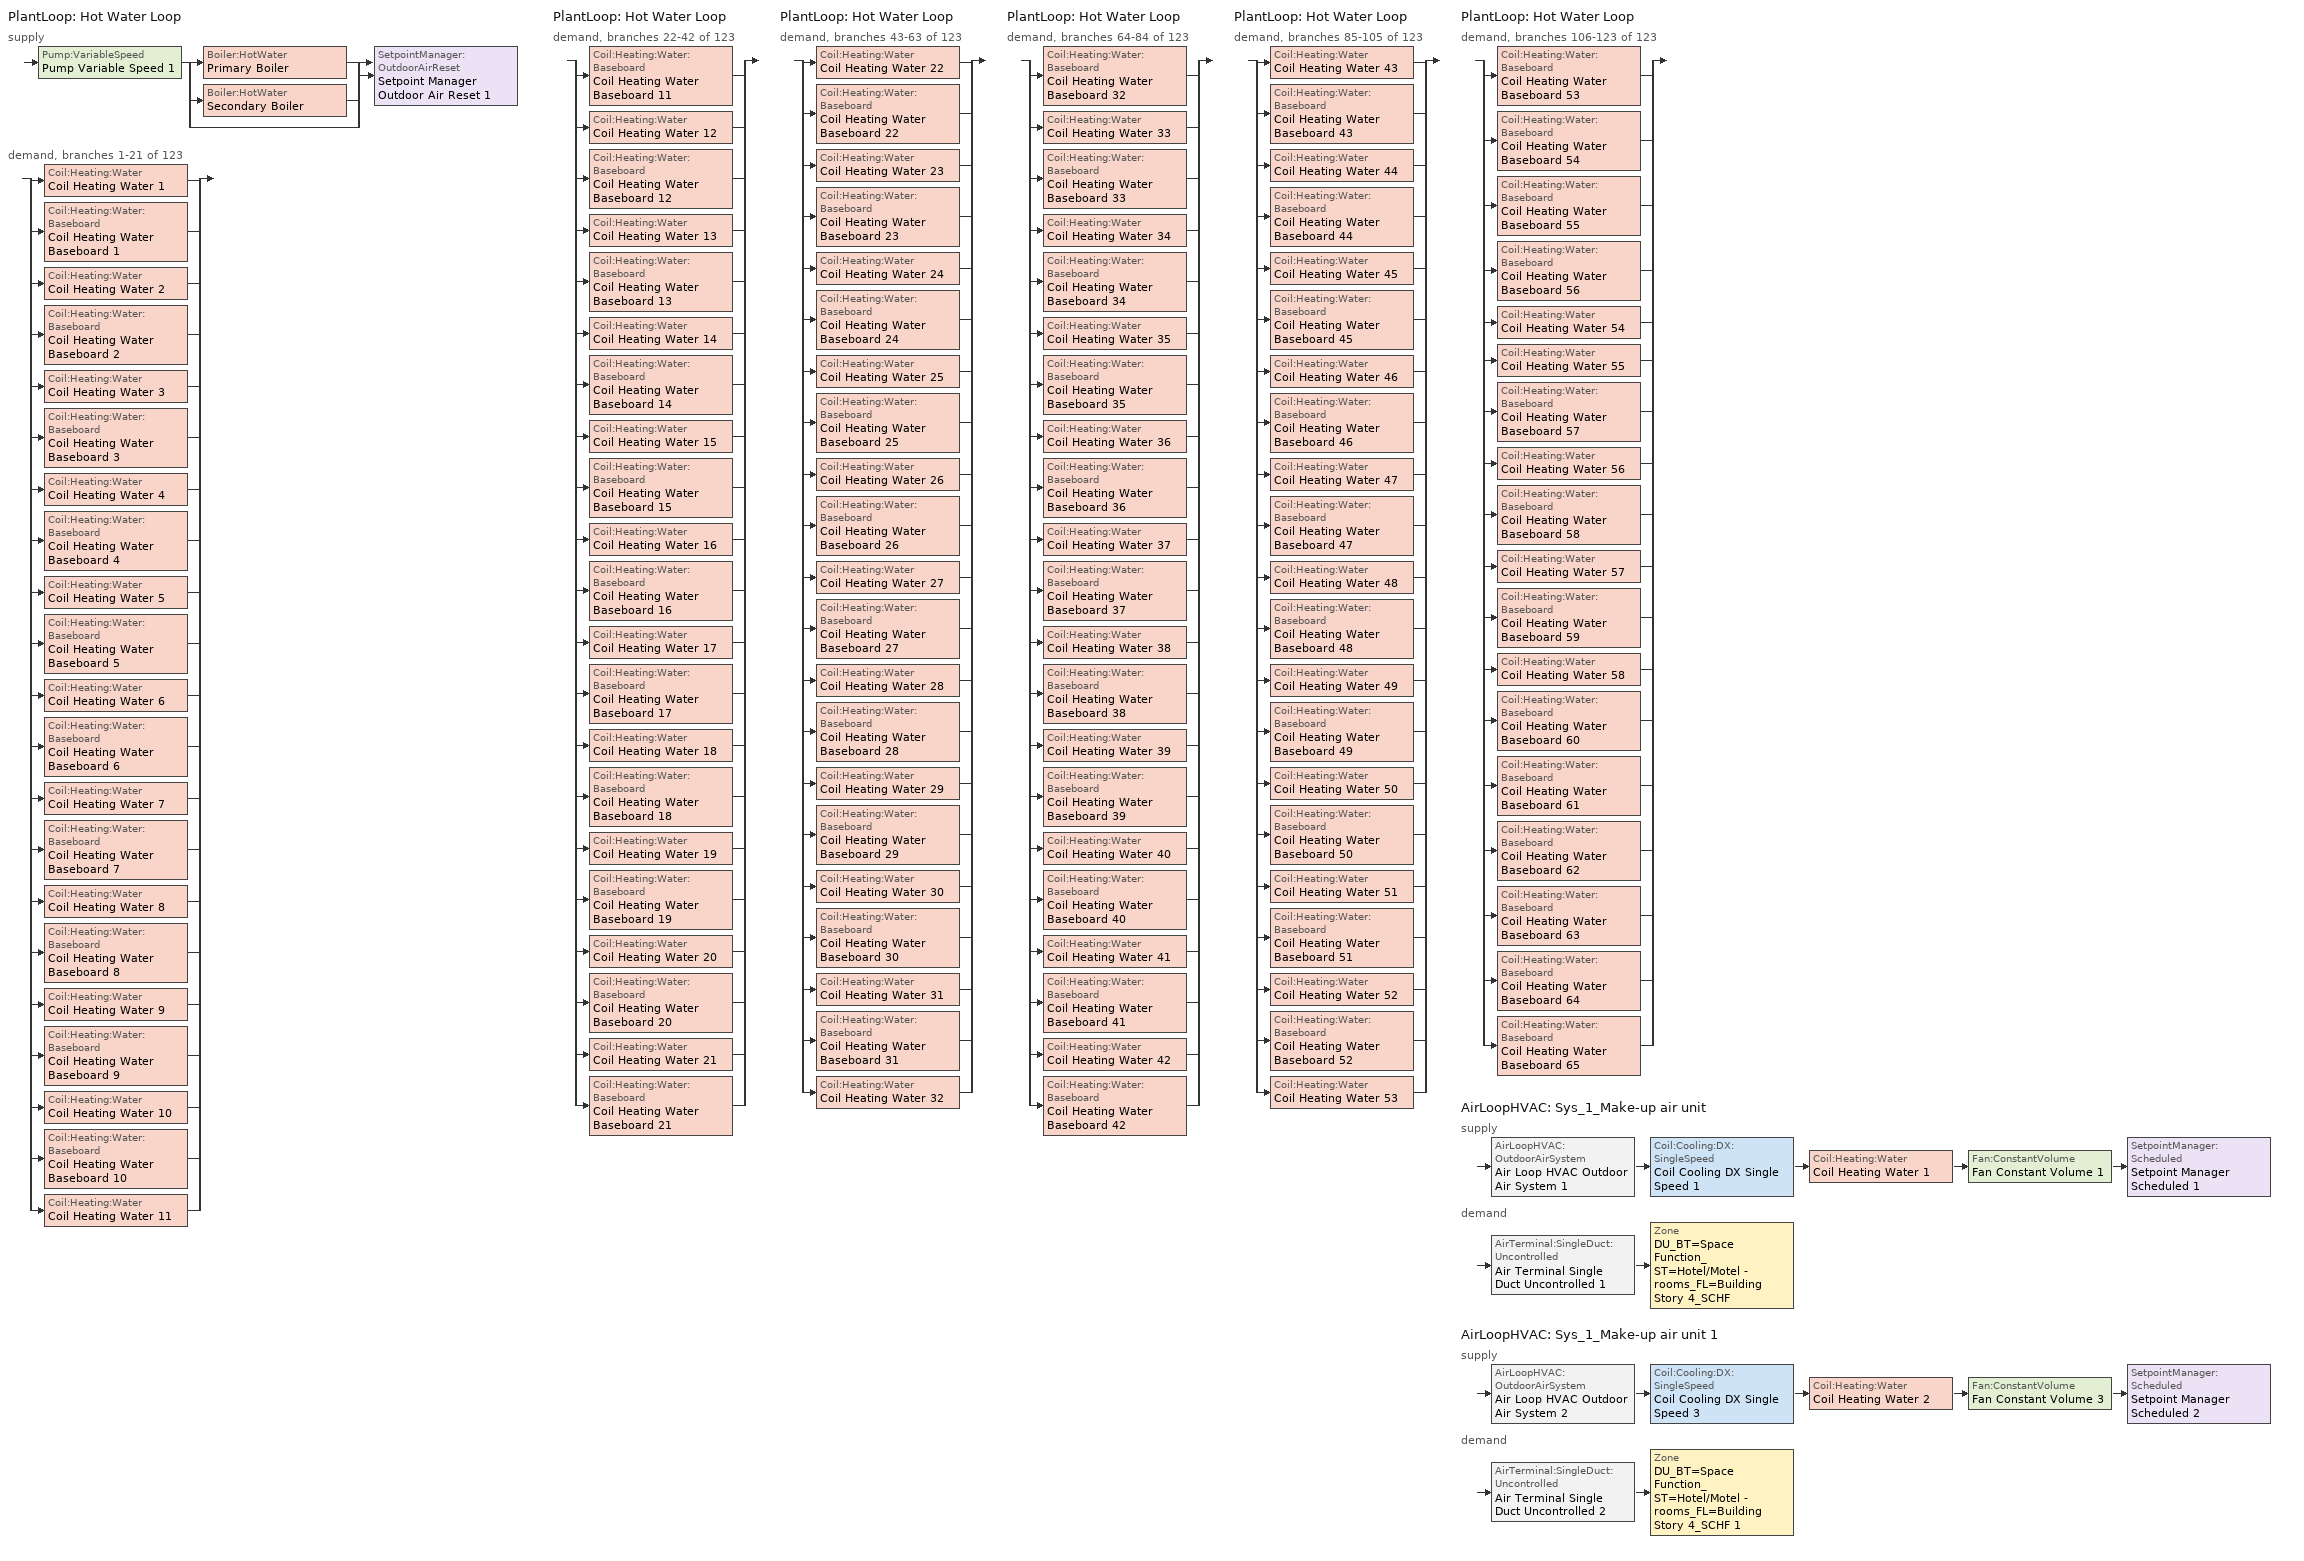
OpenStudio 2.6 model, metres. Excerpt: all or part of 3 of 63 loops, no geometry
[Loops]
PlantLoop 'Hot Water Loop'
 supply: Pump:VariableSpeed 'Pump Variable Speed 1' > split
  | Boiler:HotWater 'Primary Boiler'
  | Boiler:HotWater 'Secondary Boiler'
  | bypass
  join > SetpointManager:OutdoorAirReset 'Setpoint Manager Outdoor Air Reset 1'
 demand, branches 1-21 of 123: split
  | Coil:Heating:Water 'Coil Heating Water 1'
  | Coil:Heating:Water:Baseboard 'Coil Heating Water Baseboard 1'
  | Coil:Heating:Water 'Coil Heating Water 2'
  | Coil:Heating:Water:Baseboard 'Coil Heating Water Baseboard 2'
  | Coil:Heating:Water 'Coil Heating Water 3'
  | Coil:Heating:Water:Baseboard 'Coil Heating Water Baseboard 3'
  | Coil:Heating:Water 'Coil Heating Water 4'
  | Coil:Heating:Water:Baseboard 'Coil Heating Water Baseboard 4'
  | Coil:Heating:Water 'Coil Heating Water 5'
  | Coil:Heating:Water:Baseboard 'Coil Heating Water Baseboard 5'
  | Coil:Heating:Water 'Coil Heating Water 6'
  | Coil:Heating:Water:Baseboard 'Coil Heating Water Baseboard 6'
  | Coil:Heating:Water 'Coil Heating Water 7'
  | Coil:Heating:Water:Baseboard 'Coil Heating Water Baseboard 7'
  | Coil:Heating:Water 'Coil Heating Water 8'
  | Coil:Heating:Water:Baseboard 'Coil Heating Water Baseboard 8'
  | Coil:Heating:Water 'Coil Heating Water 9'
  | Coil:Heating:Water:Baseboard 'Coil Heating Water Baseboard 9'
  | Coil:Heating:Water 'Coil Heating Water 10'
  | Coil:Heating:Water:Baseboard 'Coil Heating Water Baseboard 10'
  | Coil:Heating:Water 'Coil Heating Water 11'
PlantLoop 'Hot Water Loop'
 demand, branches 22-42 of 123: split
  | Coil:Heating:Water:Baseboard 'Coil Heating Water Baseboard 11'
  | Coil:Heating:Water 'Coil Heating Water 12'
  | Coil:Heating:Water:Baseboard 'Coil Heating Water Baseboard 12'
  | Coil:Heating:Water 'Coil Heating Water 13'
  | Coil:Heating:Water:Baseboard 'Coil Heating Water Baseboard 13'
  | Coil:Heating:Water 'Coil Heating Water 14'
  | Coil:Heating:Water:Baseboard 'Coil Heating Water Baseboard 14'
  | Coil:Heating:Water 'Coil Heating Water 15'
  | Coil:Heating:Water:Baseboard 'Coil Heating Water Baseboard 15'
  | Coil:Heating:Water 'Coil Heating Water 16'
  | Coil:Heating:Water:Baseboard 'Coil Heating Water Baseboard 16'
  | Coil:Heating:Water 'Coil Heating Water 17'
  | Coil:Heating:Water:Baseboard 'Coil Heating Water Baseboard 17'
  | Coil:Heating:Water 'Coil Heating Water 18'
  | Coil:Heating:Water:Baseboard 'Coil Heating Water Baseboard 18'
  | Coil:Heating:Water 'Coil Heating Water 19'
  | Coil:Heating:Water:Baseboard 'Coil Heating Water Baseboard 19'
  | Coil:Heating:Water 'Coil Heating Water 20'
  | Coil:Heating:Water:Baseboard 'Coil Heating Water Baseboard 20'
  | Coil:Heating:Water 'Coil Heating Water 21'
  | Coil:Heating:Water:Baseboard 'Coil Heating Water Baseboard 21'
PlantLoop 'Hot Water Loop'
 demand, branches 43-63 of 123: split
  | Coil:Heating:Water 'Coil Heating Water 22'
  | Coil:Heating:Water:Baseboard 'Coil Heating Water Baseboard 22'
  | Coil:Heating:Water 'Coil Heating Water 23'
  | Coil:Heating:Water:Baseboard 'Coil Heating Water Baseboard 23'
  | Coil:Heating:Water 'Coil Heating Water 24'
  | Coil:Heating:Water:Baseboard 'Coil Heating Water Baseboard 24'
  | Coil:Heating:Water 'Coil Heating Water 25'
  | Coil:Heating:Water:Baseboard 'Coil Heating Water Baseboard 25'
  | Coil:Heating:Water 'Coil Heating Water 26'
  | Coil:Heating:Water:Baseboard 'Coil Heating Water Baseboard 26'
  | Coil:Heating:Water 'Coil Heating Water 27'
  | Coil:Heating:Water:Baseboard 'Coil Heating Water Baseboard 27'
  | Coil:Heating:Water 'Coil Heating Water 28'
  | Coil:Heating:Water:Baseboard 'Coil Heating Water Baseboard 28'
  | Coil:Heating:Water 'Coil Heating Water 29'
  | Coil:Heating:Water:Baseboard 'Coil Heating Water Baseboard 29'
  | Coil:Heating:Water 'Coil Heating Water 30'
  | Coil:Heating:Water:Baseboard 'Coil Heating Water Baseboard 30'
  | Coil:Heating:Water 'Coil Heating Water 31'
  | Coil:Heating:Water:Baseboard 'Coil Heating Water Baseboard 31'
  | Coil:Heating:Water 'Coil Heating Water 32'
PlantLoop 'Hot Water Loop'
 demand, branches 64-84 of 123: split
  | Coil:Heating:Water:Baseboard 'Coil Heating Water Baseboard 32'
  | Coil:Heating:Water 'Coil Heating Water 33'
  | Coil:Heating:Water:Baseboard 'Coil Heating Water Baseboard 33'
  | Coil:Heating:Water 'Coil Heating Water 34'
  | Coil:Heating:Water:Baseboard 'Coil Heating Water Baseboard 34'
  | Coil:Heating:Water 'Coil Heating Water 35'
  | Coil:Heating:Water:Baseboard 'Coil Heating Water Baseboard 35'
  | Coil:Heating:Water 'Coil Heating Water 36'
  | Coil:Heating:Water:Baseboard 'Coil Heating Water Baseboard 36'
  | Coil:Heating:Water 'Coil Heating Water 37'
  | Coil:Heating:Water:Baseboard 'Coil Heating Water Baseboard 37'
  | Coil:Heating:Water 'Coil Heating Water 38'
  | Coil:Heating:Water:Baseboard 'Coil Heating Water Baseboard 38'
  | Coil:Heating:Water 'Coil Heating Water 39'
  | Coil:Heating:Water:Baseboard 'Coil Heating Water Baseboard 39'
  | Coil:Heating:Water 'Coil Heating Water 40'
  | Coil:Heating:Water:Baseboard 'Coil Heating Water Baseboard 40'
  | Coil:Heating:Water 'Coil Heating Water 41'
  | Coil:Heating:Water:Baseboard 'Coil Heating Water Baseboard 41'
  | Coil:Heating:Water 'Coil Heating Water 42'
  | Coil:Heating:Water:Baseboard 'Coil Heating Water Baseboard 42'
PlantLoop 'Hot Water Loop'
 demand, branches 85-105 of 123: split
  | Coil:Heating:Water 'Coil Heating Water 43'
  | Coil:Heating:Water:Baseboard 'Coil Heating Water Baseboard 43'
  | Coil:Heating:Water 'Coil Heating Water 44'
  | Coil:Heating:Water:Baseboard 'Coil Heating Water Baseboard 44'
  | Coil:Heating:Water 'Coil Heating Water 45'
  | Coil:Heating:Water:Baseboard 'Coil Heating Water Baseboard 45'
  | Coil:Heating:Water 'Coil Heating Water 46'
  | Coil:Heating:Water:Baseboard 'Coil Heating Water Baseboard 46'
  | Coil:Heating:Water 'Coil Heating Water 47'
  | Coil:Heating:Water:Baseboard 'Coil Heating Water Baseboard 47'
  | Coil:Heating:Water 'Coil Heating Water 48'
  | Coil:Heating:Water:Baseboard 'Coil Heating Water Baseboard 48'
  | Coil:Heating:Water 'Coil Heating Water 49'
  | Coil:Heating:Water:Baseboard 'Coil Heating Water Baseboard 49'
  | Coil:Heating:Water 'Coil Heating Water 50'
  | Coil:Heating:Water:Baseboard 'Coil Heating Water Baseboard 50'
  | Coil:Heating:Water 'Coil Heating Water 51'
  | Coil:Heating:Water:Baseboard 'Coil Heating Water Baseboard 51'
  | Coil:Heating:Water 'Coil Heating Water 52'
  | Coil:Heating:Water:Baseboard 'Coil Heating Water Baseboard 52'
  | Coil:Heating:Water 'Coil Heating Water 53'
PlantLoop 'Hot Water Loop'
 demand, branches 106-123 of 123: split
  | Coil:Heating:Water:Baseboard 'Coil Heating Water Baseboard 53'
  | Coil:Heating:Water:Baseboard 'Coil Heating Water Baseboard 54'
  | Coil:Heating:Water:Baseboard 'Coil Heating Water Baseboard 55'
  | Coil:Heating:Water:Baseboard 'Coil Heating Water Baseboard 56'
  | Coil:Heating:Water 'Coil Heating Water 54'
  | Coil:Heating:Water 'Coil Heating Water 55'
  | Coil:Heating:Water:Baseboard 'Coil Heating Water Baseboard 57'
  | Coil:Heating:Water 'Coil Heating Water 56'
  | Coil:Heating:Water:Baseboard 'Coil Heating Water Baseboard 58'
  | Coil:Heating:Water 'Coil Heating Water 57'
  | Coil:Heating:Water:Baseboard 'Coil Heating Water Baseboard 59'
  | Coil:Heating:Water 'Coil Heating Water 58'
  | Coil:Heating:Water:Baseboard 'Coil Heating Water Baseboard 60'
  | Coil:Heating:Water:Baseboard 'Coil Heating Water Baseboard 61'
  | Coil:Heating:Water:Baseboard 'Coil Heating Water Baseboard 62'
  | Coil:Heating:Water:Baseboard 'Coil Heating Water Baseboard 63'
  | Coil:Heating:Water:Baseboard 'Coil Heating Water Baseboard 64'
  | Coil:Heating:Water:Baseboard 'Coil Heating Water Baseboard 65'
AirLoopHVAC 'Sys_1_Make-up air unit'
 supply: AirLoopHVAC:OutdoorAirSystem 'Air Loop HVAC Outdoor Air System 1' > Coil:Cooling:DX:SingleSpeed 'Coil Cooling DX Single Speed 1' > Coil:Heating:Water 'Coil Heating Water 1' > Fan:ConstantVolume 'Fan Constant Volume 1' > SetpointManager:Scheduled 'Setpoint Manager Scheduled 1'
 demand: AirTerminal:SingleDuct:Uncontrolled 'Air Terminal Single Duct Uncontrolled 1' > Zone 'DU_BT=Space Function_ST=Hotel/Motel - rooms_FL=Building Story 4_SCHF'
AirLoopHVAC 'Sys_1_Make-up air unit 1'
 supply: AirLoopHVAC:OutdoorAirSystem 'Air Loop HVAC Outdoor Air System 2' > Coil:Cooling:DX:SingleSpeed 'Coil Cooling DX Single Speed 3' > Coil:Heating:Water 'Coil Heating Water 2' > Fan:ConstantVolume 'Fan Constant Volume 3' > SetpointManager:Scheduled 'Setpoint Manager Scheduled 2'
 demand: AirTerminal:SingleDuct:Uncontrolled 'Air Terminal Single Duct Uncontrolled 2' > Zone 'DU_BT=Space Function_ST=Hotel/Motel - rooms_FL=Building Story 4_SCHF 1'
[Sizing:Zone] Zone Cooling Design Supply Air Temperature Input Method=SupplyAirTemperature; Zone Cooling Design Supply Air Temperature {C}=13; Zone Cooling Design Supply Air Temperature Difference {deltaC}=11.11; Zone Heating Design Supply Air Temperature Input Method=SupplyAirTemperature; Zone Heating Design Supply Air Temperature {C}=43; Zone Heating Design Supply Air Temperature Difference {deltaC}=11.11; Zone Cooling Design Supply Air Humidity Ratio {kg-H2O/kg-air}=0.0085; Zone Heating Design Supply Air Humidity Ratio {kg-H2O/kg-air}=0.008; Zone Heating Sizing Factor=1.3; Zone Cooling Sizing Factor=1.1; Cooling Design Air Flow Method=DesignDay; Heating Design Air Flow Method=DesignDay; Account for Dedicated Outdoor Air System=No; Dedicated Outdoor Air System Control Strategy=NeutralSupplyAir; Dedicated Outdoor Air Low Setpoint Temperature for Design {C}=autosize; Dedicated Outdoor Air High Setpoint Temperature for Design {C}=autosize
DU_BT=Space Function_ST=Hotel/Motel - rooms_FL=Building Story 4_SCHF; DU_BT=Space Function_ST=Hotel/Motel - rooms_FL=Building Story 4_SCHF 1
[Zone equipment]
DU_BT=Space Function_ST=Hotel/Motel - rooms_FL=Building Story 4_SCHF: DU_BT=Space Function_ST=Hotel/Motel - rooms_FL=Building Story 4_SCHF PTAC, Zone HVAC Baseboard Convective Water 1, Air Terminal Single Duct Uncontrolled 1
DU_BT=Space Function_ST=Hotel/Motel - rooms_FL=Building Story 4_SCHF 1: DU_BT=Space Function_ST=Hotel/Motel - rooms_FL=Building Story 4_SCHF 1 PTAC, Zone HVAC Baseboard Convective Water 2, Air Terminal Single Duct Uncontrolled 2
[PlantLoop]
Hot Water Loop: Fluid Type=Water; Glycol Concentration=0; Plant Loop Volume {m3}=Autocalculate; Load Distribution Scheme=Optimal
[Sizing:Plant]
Hot Water Loop: Loop Type=Heating; Design Loop Exit Temperature {C}=82; Loop Design Temperature Difference {deltaC}=16; Sizing Option=NonCoincident; Zone Timesteps in Averaging Window=1; Coincident Sizing Factor Mode=None
[Pump:VariableSpeed]
Pump Variable Speed 1: Pump Control Type=Intermittent; Skin Loss Radiative Fraction=0.5; Design Power Sizing Method=PowerPerFlowPerPressure; Design Electric Power per Unit Flow Rate {W/(m3/s)}=348701.1; Design Shaft Power per Unit Flow Rate per Unit Head {W-s/m3-Pa}=1.28205; Design Minimum Flow Rate Fraction=0
[Boiler:HotWater] Fuel Type=NaturalGas; Water Outlet Upper Temperature Limit {C}=99; Boiler Flow Mode=ConstantFlow; Parasitic Electric Load {W}=0; Sizing Factor=1
Primary Boiler; Secondary Boiler
[SetpointManager:OutdoorAirReset]
Setpoint Manager Outdoor Air Reset 1: Control Variable=Temperature; Setpoint at Outdoor Low Temperature {C}=82; Outdoor Low Temperature {C}=-16; Setpoint at Outdoor High Temperature {C}=60; Outdoor High Temperature {C}=0
[AirLoopHVAC] Availability Schedule=Always On Discrete; Design Supply Air Flow Rate {m3/s}=AutoSize
Sys_1_Make-up air unit; Sys_1_Make-up air unit 1
[Sizing:System] Type of Load to Size On=VentilationRequirement; Design Outdoor Air Flow Rate {m3/s}=Autosize; Minimum System Air Flow Ratio=1; Preheat Design Temperature {C}=7; Preheat Design Humidity Ratio {kg-H2O/kg-Air}=0.008; Precool Design Temperature {C}=13; Precool Design Humidity Ratio {kg-H2O/kg-Air}=0.008; Central Cooling Design Supply Air Temperature {C}=13; Central Heating Design Supply Air Temperature {C}=43; Sizing Option=NonCoincident; 100% Outdoor Air in Cooling=Yes; 100% Outdoor Air in Heating=Yes; Central Cooling Design Supply Air Humidity Ratio {kg-H2O/kg-Air}=0.0085; Central Heating Design Supply Air Humidity Ratio {kg-H2O/kg-Air}=0.008; Cooling Design Air Flow Method=DesignDay; Cooling Design Air Flow Rate {m3/s}=0; Heating Design Air Flow Method=DesignDay; Heating Design Air Flow Rate {m3/s}=0; System Outdoor Air Method=ZoneSum; Zone Maximum Outdoor Air Fraction=1; Cooling Supply Air Flow Rate Per Floor Area {m3/s-m2}=0.00996765; Cooling Fraction of Autosized Cooling Supply Air Flow Rate=1; Cooling Supply Air Flow Rate Per Unit Cooling Capacity {m3/s-W}=3.94755e-05; Heating Supply Air Flow Rate Per Floor Area {m3/s-m2}=0.00996765; Heating Fraction of Autosized Heating Supply Air Flow Rate=1; Heating Fraction of Autosized Cooling Supply Air Flow Rate=1; Heating Supply Air Flow Rate Per Unit Heating Capacity {m3/s-W}=3.15882e-05; Cooling Design Capacity Method=CoolingDesignCapacity; Cooling Design Capacity {W}=autosize; Cooling Design Capacity Per Floor Area {W/m2}=234.7; Fraction of Autosized Cooling Design Capacity=1; Heating Design Capacity Method=HeatingDesignCapacity; Heating Design Capacity {W}=autosize; Heating Design Capacity Per Floor Area {W/m2}=157; Fraction of Autosized Heating Design Capacity=1; Central Cooling Capacity Control Method=OnOff
Sys_1_Make-up air unit; Sys_1_Make-up air unit 1
[Fan:ConstantVolume] Availability Schedule=Always On Discrete; Maximum Flow Rate {m3/s}=AutoSize
Name | Pressure Rise {Pa}
Fan Constant Volume 1; Fan Constant Volume 3
Fan Constant Volume 2; Fan Constant Volume 4 | 640
[Coil:Heating:Water] Availability Schedule=Always On Discrete
Coil Heating Water 1; Coil Heating Water 2; Coil Heating Water 3; Coil Heating Water 4; Coil Heating Water 5; Coil Heating Water 6; Coil Heating Water 7; Coil Heating Water 8; Coil Heating Water 9; Coil Heating Water 10; Coil Heating Water 11; Coil Heating Water 12; Coil Heating Water 13; Coil Heating Water 14; Coil Heating Water 15; Coil Heating Water 16; Coil Heating Water 17; Coil Heating Water 18; Coil Heating Water 19; Coil Heating Water 20; Coil Heating Water 21; Coil Heating Water 22; Coil Heating Water 23; Coil Heating Water 24; Coil Heating Water 25; Coil Heating Water 26; Coil Heating Water 27; Coil Heating Water 28; Coil Heating Water 29; Coil Heating Water 30; Coil Heating Water 31; Coil Heating Water 32; Coil Heating Water 33; Coil Heating Water 34; Coil Heating Water 35; Coil Heating Water 36; Coil Heating Water 37; Coil Heating Water 38; Coil Heating Water 39; Coil Heating Water 40; Coil Heating Water 41; Coil Heating Water 42; Coil Heating Water 43; Coil Heating Water 44; Coil Heating Water 45; Coil Heating Water 46; Coil Heating Water 47; Coil Heating Water 48; Coil Heating Water 49; Coil Heating Water 50; Coil Heating Water 51; Coil Heating Water 52; Coil Heating Water 53; Coil Heating Water 54; Coil Heating Water 55; Coil Heating Water 56; Coil Heating Water 57; Coil Heating Water 58
[Coil:Cooling:DX:SingleSpeed] Availability Schedule=Always On Discrete; Rated Total Cooling Capacity {W}=autosize; Rated Sensible Heat Ratio=autosize; Rated COP {W/W}=3; Rated Air Flow Rate {m3/s}=autosize; Rated Evaporator Fan Power Per Volume Flow Rate {W/(m3/s)}=773.3; Condenser Type=AirCooled; Evaporative Condenser Effectiveness=0; Evaporative Condenser Air Flow Rate {m3/s}=Autosize; Evaporative Condenser Pump Rated Power Consumption {W}=Autosize; Crankcase Heater Capacity {W}=0; Maximum Outdoor Dry-Bulb Temperature for Crankcase Heater Operation {C}=0; Basin Heater Capacity {W/K}=0; Basin Heater Setpoint Temperature {C}=10
Name | Total Cooling Capacity Function of Temperature Curve | Total Cooling Capacity Function of Flow Fraction Curve | Energy Input Ratio Function of Temperature Curve | Energy Input Ratio Function of Flow Fraction Curve | Part Load Fraction Correlation Curve
Coil Cooling DX Single Speed 1 | Curve Biquadratic 1 | Curve Quadratic 1 | Curve Biquadratic 2 | Curve Quadratic 2 | Curve Cubic 1
Coil Cooling DX Single Speed 2 | Curve Biquadratic 3 | Curve Quadratic 3 | Curve Biquadratic 4 | Curve Quadratic 4 | Curve Cubic 2
Coil Cooling DX Single Speed 3 | Curve Biquadratic 5 | Curve Quadratic 5 | Curve Biquadratic 6 | Curve Quadratic 6 | Curve Cubic 3
Coil Cooling DX Single Speed 4 | Curve Biquadratic 7 | Curve Quadratic 7 | Curve Biquadratic 8 | Curve Quadratic 8 | Curve Cubic 4
[Controller:OutdoorAir] Minimum Outdoor Air Flow Rate {m3/s}=autosize; Maximum Outdoor Air Flow Rate {m3/s}=Autosize; Economizer Control Type=NoEconomizer; Economizer Control Action Type=ModulateFlow; Economizer Maximum Limit Dry-Bulb Temperature {C}=28; Economizer Maximum Limit Enthalpy {J/kg}=64000; Economizer Minimum Limit Dry-Bulb Temperature {C}=-100; Lockout Type=NoLockout; Minimum Limit Type=FixedMinimum; High Humidity Control=No; Heat Recovery Bypass Control Type=BypassWhenWithinEconomizerLimits
Name | Controller Mechanical Ventilation
Controller Outdoor Air 1 | Controller Mechanical Ventilation 1
Controller Outdoor Air 2 | Controller Mechanical Ventilation 2
[Controller:MechanicalVentilation] Availability Schedule=Always On Discrete; System Outdoor Air Method=ZoneSum
Controller Mechanical Ventilation 1; Controller Mechanical Ventilation 2
[AirLoopHVAC:OutdoorAirSystem]
Name | Controller
Air Loop HVAC Outdoor Air System 1 | Controller Outdoor Air 1
Air Loop HVAC Outdoor Air System 2 | Controller Outdoor Air 2
[Controller:WaterCoil] Action=Normal; Minimum Actuated Flow {m3/s}=0
Name | Water Coil
Controller Water Coil 1 | Coil Heating Water 1
Controller Water Coil 2 | Coil Heating Water 2
Controller Water Coil 3 | Coil Heating Water 3
Controller Water Coil 4 | Coil Heating Water 4
Controller Water Coil 5 | Coil Heating Water 5
Controller Water Coil 6 | Coil Heating Water 6
Controller Water Coil 7 | Coil Heating Water 7
Controller Water Coil 8 | Coil Heating Water 8
Controller Water Coil 9 | Coil Heating Water 9
Controller Water Coil 10 | Coil Heating Water 10
Controller Water Coil 11 | Coil Heating Water 11
Controller Water Coil 12 | Coil Heating Water 12
Controller Water Coil 13 | Coil Heating Water 13
Controller Water Coil 14 | Coil Heating Water 14
Controller Water Coil 15 | Coil Heating Water 15
Controller Water Coil 16 | Coil Heating Water 16
Controller Water Coil 17 | Coil Heating Water 17
Controller Water Coil 18 | Coil Heating Water 18
Controller Water Coil 19 | Coil Heating Water 19
Controller Water Coil 20 | Coil Heating Water 20
Controller Water Coil 21 | Coil Heating Water 21
Controller Water Coil 22 | Coil Heating Water 22
Controller Water Coil 23 | Coil Heating Water 23
Controller Water Coil 24 | Coil Heating Water 24
Controller Water Coil 25 | Coil Heating Water 25
Controller Water Coil 26 | Coil Heating Water 26
Controller Water Coil 27 | Coil Heating Water 27
Controller Water Coil 28 | Coil Heating Water 28
Controller Water Coil 29 | Coil Heating Water 29
Controller Water Coil 30 | Coil Heating Water 30
Controller Water Coil 31 | Coil Heating Water 31
Controller Water Coil 32 | Coil Heating Water 32
Controller Water Coil 33 | Coil Heating Water 33
Controller Water Coil 34 | Coil Heating Water 34
Controller Water Coil 35 | Coil Heating Water 35
Controller Water Coil 36 | Coil Heating Water 36
Controller Water Coil 37 | Coil Heating Water 37
Controller Water Coil 38 | Coil Heating Water 38
Controller Water Coil 39 | Coil Heating Water 39
Controller Water Coil 40 | Coil Heating Water 40
Controller Water Coil 41 | Coil Heating Water 41
Controller Water Coil 42 | Coil Heating Water 42
Controller Water Coil 43 | Coil Heating Water 43
Controller Water Coil 44 | Coil Heating Water 44
Controller Water Coil 45 | Coil Heating Water 45
Controller Water Coil 46 | Coil Heating Water 46
Controller Water Coil 47 | Coil Heating Water 47
Controller Water Coil 48 | Coil Heating Water 48
Controller Water Coil 49 | Coil Heating Water 49
Controller Water Coil 50 | Coil Heating Water 50
Controller Water Coil 51 | Coil Heating Water 51
Controller Water Coil 52 | Coil Heating Water 52
Controller Water Coil 53 | Coil Heating Water 53
Controller Water Coil 54 | Coil Heating Water 54
Controller Water Coil 56 | Coil Heating Water 55
Controller Water Coil 57 | Coil Heating Water 56
Controller Water Coil 58 | Coil Heating Water 57
Controller Water Coil 59 | Coil Heating Water 58
[SetpointManager:Scheduled] Control Variable=Temperature
Name | Schedule
Setpoint Manager Scheduled 1 | Makeup-Air Unit Supply Air Temp
Setpoint Manager Scheduled 2 | Makeup-Air Unit Supply Air Temp 1
[Coil:Heating:Electric] Availability Schedule=Always Off Discrete
Coil Heating Electric 1; Coil Heating Electric 2
[ZoneHVAC:PackagedTerminalAirConditioner] Availability Schedule=Always On Discrete; Supply Air Flow Rate During Cooling Operation {m3/s}=Autosize; Supply Air Flow Rate During Heating Operation {m3/s}=Autosize; Supply Air Flow Rate When No Cooling or Heating is Needed {m3/s}=Autosize; Outdoor Air Flow Rate During Cooling Operation {m3/s}=Autosize; Outdoor Air Flow Rate During Heating Operation {m3/s}=Autosize; Outdoor Air Flow Rate When No Cooling or Heating is Needed {m3/s}=Autosize; Fan Placement=DrawThrough
Name | Supply Air Fan | Heating Coil | Cooling Coil
DU_BT=Space Function_ST=Hotel/Motel - rooms_FL=Building Story 4_SCHF PTAC | Fan Constant Volume 2 | Coil Heating Electric 1 | Coil Cooling DX Single Speed 2
DU_BT=Space Function_ST=Hotel/Motel - rooms_FL=Building Story 4_SCHF 1 PTAC | Fan Constant Volume 4 | Coil Heating Electric 2 | Coil Cooling DX Single Speed 4
[Coil:Heating:Water:Baseboard] Heating Design Capacity Method=HeatingDesignCapacity; Heating Design Capacity {W}=autosize; Heating Design Capacity Per Floor Area {W/m2}=0; Fraction of Autosized Heating Design Capacity=0.8
Coil Heating Water Baseboard 1; Coil Heating Water Baseboard 2; Coil Heating Water Baseboard 3; Coil Heating Water Baseboard 4; Coil Heating Water Baseboard 5; Coil Heating Water Baseboard 6; Coil Heating Water Baseboard 7; Coil Heating Water Baseboard 8; Coil Heating Water Baseboard 9; Coil Heating Water Baseboard 10; Coil Heating Water Baseboard 11; Coil Heating Water Baseboard 12; Coil Heating Water Baseboard 13; Coil Heating Water Baseboard 14; Coil Heating Water Baseboard 15; Coil Heating Water Baseboard 16; Coil Heating Water Baseboard 17; Coil Heating Water Baseboard 18; Coil Heating Water Baseboard 19; Coil Heating Water Baseboard 20; Coil Heating Water Baseboard 21; Coil Heating Water Baseboard 22; Coil Heating Water Baseboard 23; Coil Heating Water Baseboard 24; Coil Heating Water Baseboard 25; Coil Heating Water Baseboard 26; Coil Heating Water Baseboard 27; Coil Heating Water Baseboard 28; Coil Heating Water Baseboard 29; Coil Heating Water Baseboard 30; Coil Heating Water Baseboard 31; Coil Heating Water Baseboard 32; Coil Heating Water Baseboard 33; Coil Heating Water Baseboard 34; Coil Heating Water Baseboard 35; Coil Heating Water Baseboard 36; Coil Heating Water Baseboard 37; Coil Heating Water Baseboard 38; Coil Heating Water Baseboard 39; Coil Heating Water Baseboard 40; Coil Heating Water Baseboard 41; Coil Heating Water Baseboard 42; Coil Heating Water Baseboard 43; Coil Heating Water Baseboard 44; Coil Heating Water Baseboard 45; Coil Heating Water Baseboard 46; Coil Heating Water Baseboard 47; Coil Heating Water Baseboard 48; Coil Heating Water Baseboard 49; Coil Heating Water Baseboard 50; Coil Heating Water Baseboard 51; Coil Heating Water Baseboard 52; Coil Heating Water Baseboard 53; Coil Heating Water Baseboard 54; Coil Heating Water Baseboard 55; Coil Heating Water Baseboard 56; Coil Heating Water Baseboard 57; Coil Heating Water Baseboard 58; Coil Heating Water Baseboard 59; Coil Heating Water Baseboard 60; Coil Heating Water Baseboard 61; Coil Heating Water Baseboard 62; Coil Heating Water Baseboard 63; Coil Heating Water Baseboard 64; Coil Heating Water Baseboard 65
[ZoneHVAC:Baseboard:Convective:Water] Availability Schedule=Always On Discrete
Name | Heating Coil
Zone HVAC Baseboard Convective Water 1 | Coil Heating Water Baseboard 1
Zone HVAC Baseboard Convective Water 2 | Coil Heating Water Baseboard 2
Zone HVAC Baseboard Convective Water 3 | Coil Heating Water Baseboard 3
Zone HVAC Baseboard Convective Water 4 | Coil Heating Water Baseboard 4
Zone HVAC Baseboard Convective Water 5 | Coil Heating Water Baseboard 5
Zone HVAC Baseboard Convective Water 6 | Coil Heating Water Baseboard 6
Zone HVAC Baseboard Convective Water 7 | Coil Heating Water Baseboard 7
Zone HVAC Baseboard Convective Water 8 | Coil Heating Water Baseboard 8
Zone HVAC Baseboard Convective Water 9 | Coil Heating Water Baseboard 9
Zone HVAC Baseboard Convective Water 10 | Coil Heating Water Baseboard 10
Zone HVAC Baseboard Convective Water 11 | Coil Heating Water Baseboard 11
Zone HVAC Baseboard Convective Water 12 | Coil Heating Water Baseboard 12
Zone HVAC Baseboard Convective Water 13 | Coil Heating Water Baseboard 13
Zone HVAC Baseboard Convective Water 14 | Coil Heating Water Baseboard 14
Zone HVAC Baseboard Convective Water 15 | Coil Heating Water Baseboard 15
Zone HVAC Baseboard Convective Water 16 | Coil Heating Water Baseboard 16
Zone HVAC Baseboard Convective Water 17 | Coil Heating Water Baseboard 17
Zone HVAC Baseboard Convective Water 18 | Coil Heating Water Baseboard 18
Zone HVAC Baseboard Convective Water 19 | Coil Heating Water Baseboard 19
Zone HVAC Baseboard Convective Water 20 | Coil Heating Water Baseboard 20
Zone HVAC Baseboard Convective Water 21 | Coil Heating Water Baseboard 21
Zone HVAC Baseboard Convective Water 22 | Coil Heating Water Baseboard 22
Zone HVAC Baseboard Convective Water 23 | Coil Heating Water Baseboard 23
Zone HVAC Baseboard Convective Water 24 | Coil Heating Water Baseboard 24
Zone HVAC Baseboard Convective Water 25 | Coil Heating Water Baseboard 25
Zone HVAC Baseboard Convective Water 26 | Coil Heating Water Baseboard 26
Zone HVAC Baseboard Convective Water 27 | Coil Heating Water Baseboard 27
Zone HVAC Baseboard Convective Water 28 | Coil Heating Water Baseboard 28
Zone HVAC Baseboard Convective Water 29 | Coil Heating Water Baseboard 29
Zone HVAC Baseboard Convective Water 30 | Coil Heating Water Baseboard 30
Zone HVAC Baseboard Convective Water 31 | Coil Heating Water Baseboard 31
Zone HVAC Baseboard Convective Water 32 | Coil Heating Water Baseboard 32
Zone HVAC Baseboard Convective Water 33 | Coil Heating Water Baseboard 33
Zone HVAC Baseboard Convective Water 34 | Coil Heating Water Baseboard 34
Zone HVAC Baseboard Convective Water 35 | Coil Heating Water Baseboard 35
Zone HVAC Baseboard Convective Water 36 | Coil Heating Water Baseboard 36
Zone HVAC Baseboard Convective Water 37 | Coil Heating Water Baseboard 37
Zone HVAC Baseboard Convective Water 38 | Coil Heating Water Baseboard 38
Zone HVAC Baseboard Convective Water 39 | Coil Heating Water Baseboard 39
Zone HVAC Baseboard Convective Water 40 | Coil Heating Water Baseboard 40
Zone HVAC Baseboard Convective Water 41 | Coil Heating Water Baseboard 41
Zone HVAC Baseboard Convective Water 42 | Coil Heating Water Baseboard 42
Zone HVAC Baseboard Convective Water 43 | Coil Heating Water Baseboard 43
Zone HVAC Baseboard Convective Water 44 | Coil Heating Water Baseboard 44
Zone HVAC Baseboard Convective Water 45 | Coil Heating Water Baseboard 45
Zone HVAC Baseboard Convective Water 46 | Coil Heating Water Baseboard 46
Zone HVAC Baseboard Convective Water 47 | Coil Heating Water Baseboard 47
Zone HVAC Baseboard Convective Water 48 | Coil Heating Water Baseboard 48
Zone HVAC Baseboard Convective Water 49 | Coil Heating Water Baseboard 49
Zone HVAC Baseboard Convective Water 50 | Coil Heating Water Baseboard 50
Zone HVAC Baseboard Convective Water 51 | Coil Heating Water Baseboard 51
Zone HVAC Baseboard Convective Water 52 | Coil Heating Water Baseboard 52
Zone HVAC Baseboard Convective Water 53 | Coil Heating Water Baseboard 53
Zone HVAC Baseboard Convective Water 54 | Coil Heating Water Baseboard 54
Zone HVAC Baseboard Convective Water 55 | Coil Heating Water Baseboard 55
Zone HVAC Baseboard Convective Water 56 | Coil Heating Water Baseboard 56
Zone HVAC Baseboard Convective Water 57 | Coil Heating Water Baseboard 57
Zone HVAC Baseboard Convective Water 58 | Coil Heating Water Baseboard 58
Zone HVAC Baseboard Convective Water 59 | Coil Heating Water Baseboard 59
Zone HVAC Baseboard Convective Water 60 | Coil Heating Water Baseboard 60
Zone HVAC Baseboard Convective Water 61 | Coil Heating Water Baseboard 61
Zone HVAC Baseboard Convective Water 62 | Coil Heating Water Baseboard 62
Zone HVAC Baseboard Convective Water 63 | Coil Heating Water Baseboard 63
Zone HVAC Baseboard Convective Water 64 | Coil Heating Water Baseboard 64
Zone HVAC Baseboard Convective Water 65 | Coil Heating Water Baseboard 65
[AirTerminal:SingleDuct:Uncontrolled] Availability Schedule=Always On Discrete; Maximum Air Flow Rate {m3/s}=AutoSize
Air Terminal Single Duct Uncontrolled 1; Air Terminal Single Duct Uncontrolled 2
[Schedule:Ruleset]
Name | Default Day Schedule
Makeup-Air Unit Supply Air Temp | Makeup Air Unit Supply Air Temp Default
Makeup-Air Unit Supply Air Temp 1 | Makeup Air Unit Supply Air Temp Default 1
[Schedule:Day]
Makeup Air Unit Supply Air Temp Default; Makeup Air Unit Supply Air Temp Default 1: 24, 0, 20
[Schedule:Constant]
Name | Value
Always On Discrete | 1
Always Off Discrete | 0
[Curve:Biquadratic] Minimum Value of x=13; Maximum Value of x=24; Minimum Value of y=24; Maximum Value of y=46
Name | Coefficient1 Constant | Coefficient2 x | Coefficient3 x**2 | Coefficient4 y | Coefficient5 y**2 | Coefficient6 x*y
Curve Biquadratic 1; Curve Biquadratic 3; Curve Biquadratic 5; Curve Biquadratic 7 | 0.867905 | 0.0142459 | 0.000554364 | -0.00755748 | 3.3048e-05 | -0.000191808
Curve Biquadratic 2; Curve Biquadratic 4; Curve Biquadratic 6; Curve Biquadratic 8 | 0.116936 | 0.0284933 | -0.000411156 | 0.0214108 | 0.000161028 | -0.000679104
[Curve:Quadratic] Coefficient1 Constant=1; Coefficient2 x=0; Coefficient3 x**2=0; Minimum Value of x=0; Maximum Value of x=1
Curve Quadratic 1; Curve Quadratic 2; Curve Quadratic 3; Curve Quadratic 4; Curve Quadratic 5; Curve Quadratic 6; Curve Quadratic 7; Curve Quadratic 8
[Curve:Cubic] Coefficient1 Constant=0.0277; Coefficient2 x=4.9151; Coefficient3 x**2=-8.184; Coefficient4 x**3=4.2702; Minimum Value of x=0.7; Maximum Value of x=1
Curve Cubic 1; Curve Cubic 2; Curve Cubic 3; Curve Cubic 4
